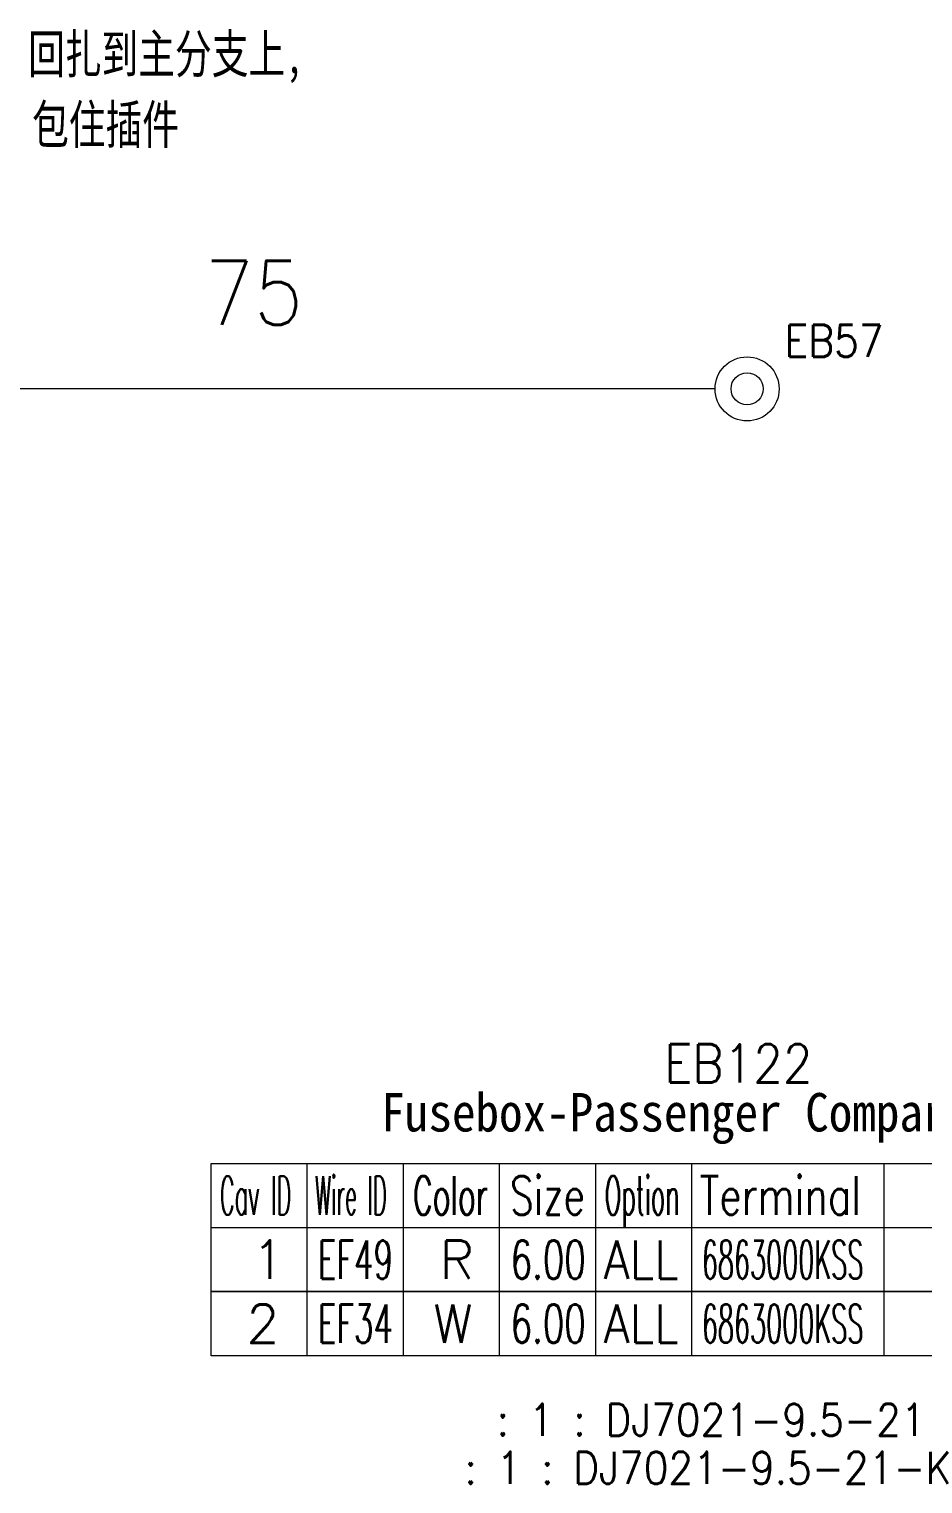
# Model space of a CAD drawing. Header units: inches. Extents: x 47316 to 59086, y 3141 to 11743.
# Drawn here: x 55309.6 to 55379.3, y 9709.7 to 9823.2 of the extents above; entities that cross this region are included whole.
import ezdxf

# ---------------------------------------------------------------- set-up
doc = ezdxf.new("R2010")
doc.units = ezdxf.units.IN
doc.header["$MEASUREMENT"] = 0
doc.styles.add('MtX_STFangsong', font='')
doc.styles.get("Standard").update_dxf_attribs({"font": ''})
doc.styles.get('MtX_STFangsong').set_extended_font_data('STFangsong')
doc.styles.get('Standard').set_extended_font_data('SimSun')
doc.linetypes.add('_VH_FELT_TAPE', pattern='A,0.4,-0.7,["FELT",Standard,S=0.3,R=0,X=-0.5,Y=-0.15],-0.7', length=1.8)

msp = doc.modelspace()

# ---------------------------------------------------------------- linework, layer by layer
at = {"color": 0, "linetype": '_VH_FELT_TAPE', "lineweight": 15, "ltscale": 5}
msp.add_line((55363.11, 9795.12), (55290.73, 9795.12), dxfattribs=at)
at = {"color": 0, "linetype": 'Continuous', "lineweight": 15}
for p, q in [((55323.8, 9734.67), (55406.3, 9734.67)), ((55323.8, 9729.67), (55323.8, 9734.67)), ((55323.8, 9729.67), (55406.3, 9729.67))]:
    msp.add_line(p, q, dxfattribs=at)
at = {"color": 7, "linetype": 'Continuous', "lineweight": 15}
for p, q in [((55331.3, 9729.67), (55331.3, 9734.67)), ((55338.8, 9729.67), (55338.8, 9734.67)), ((55346.3, 9729.67), (55346.3, 9734.67)), ((55353.8, 9729.67), (55353.8, 9734.67)), ((55361.3, 9729.67), (55361.3, 9734.67)), ((55376.3, 9729.67), (55376.3, 9734.67))]:
    msp.add_line(p, q, dxfattribs=at)
at = {"color": 102, "linetype": 'Continuous', "lineweight": 15}
for p, q in [((55331.3, 9724.67), (55331.3, 9729.67)), ((55338.8, 9724.67), (55338.8, 9729.67)), ((55346.3, 9724.67), (55346.3, 9729.67)), ((55353.8, 9724.67), (55353.8, 9729.67)), ((55361.3, 9724.67), (55361.3, 9729.67)), ((55376.3, 9724.67), (55376.3, 9729.67)), ((55331.3, 9719.67), (55331.3, 9724.67)), ((55338.8, 9719.67), (55338.8, 9724.67)), ((55346.3, 9719.67), (55346.3, 9724.67)), ((55353.8, 9719.67), (55353.8, 9724.67)), ((55361.3, 9719.67), (55361.3, 9724.67)), ((55376.3, 9719.67), (55376.3, 9724.67))]:
    msp.add_line(p, q, dxfattribs=at)
at = {"color": 0, "linetype": 'Continuous', "lineweight": 15}
for points in [[(55323.8, 9724.67), (55323.8, 9729.67), (55406.3, 9729.67), (55406.3, 9724.67)], [(55323.8, 9719.67), (55323.8, 9724.67), (55406.3, 9724.67), (55406.3, 9719.67)]]:
    msp.add_lwpolyline(points, close=True, dxfattribs=at)
for radius in [2.5, 1.25]:
    msp.add_circle((55365.61, 9795.12), radius, dxfattribs=at)

# ---------------------------------------------------------------- texts
at = {"color": 0, "lineweight": 15, "style": 'MtX_STFangsong', "width": 0.7}
for s, p in [('回扎到主分支上,', (55309.53, 9819.76)), ('包住插件', (55309.84, 9814.25))]:
    msp.add_text(s, height=3, dxfattribs=at).set_placement(p)
at = {"color": 7, "linetype": '_VH_FELT_TAPE', "lineweight": 18, "ltscale": 5, "insert": (55323.28, 9805.12), "char_height": 5, "width": 8.5714, "attachment_point": 1}
msp.add_mtext('\\Fromans.shx;\\W0.9000000000;\\T1.0000000000;\\o\\l75', dxfattribs=at)
at = {"color": 21, "linetype": 'Continuous', "lineweight": 15, "attachment_point": 1}
for s, insert, char_height, width in [('\\Fromans.shx;\\W0.9000000000;\\T1.0000000000;\\o\\lEB57', (55368.54, 9800.12), 2.5, 8.5714), ('\\Fromans.shx;\\W0.5909090909;\\T1.0000000000;\\o\\lEF49', (55332.14, 9728.67), 3, 6.5), ('\\Fromans.shx;\\W0.6500000000;\\T1.0000000000;\\o\\l6.00', (55347.17, 9728.67), 3, 6.5), ('\\Fromans.shx;\\W0.4875621891;\\T1.0000000000;\\o\\l6863000KSS', (55362.08, 9728.67), 3, 14), ('\\Fromans.shx;\\W0.5909090909;\\T1.0000000000;\\o\\lEF34', (55332.14, 9723.67), 3, 6.5), ('\\Fromans.shx;\\W0.6500000000;\\T1.0000000000;\\o\\l6.00', (55347.17, 9723.67), 3, 6.5), ('\\Fromans.shx;\\W0.4875621891;\\T1.0000000000;\\o\\l6863000KSS', (55362.08, 9723.67), 3, 14)]:
    msp.add_mtext(s, dxfattribs=dict(at, insert=insert, char_height=char_height, width=width))
at = {"color": 6, "linetype": 'Continuous', "lineweight": 20, "char_height": 3, "attachment_point": 1}
for s, insert, width in [('\\Fromans.shx;\\W0.9000000000;\\T1.0000000000;\\o\\lEB122', (55359.14, 9743.98), 12.8571), ('\\f黑体|b0|i0|c1|p0;\\W0.9000000000;\\T1.0000000000;\\o\\lFusebox-Passenger Compartment', (55337.08, 9740.17), 56.3056)]:
    msp.add_mtext(s, dxfattribs=dict(at, insert=insert, width=width))
at = {"color": 7, "linetype": 'Continuous', "lineweight": 15, "char_height": 3, "attachment_point": 1}
for s, insert, width in [('\\Fromans.shx;\\W0.4292452830;\\T1.0000000000;\\o\\lCav ID', (55324.49, 9733.67), 6.5), ('\\Fromans.shx;\\W0.4026548673;\\T1.0000000000;\\o\\lWire ID', (55331.92, 9733.67), 6.5), ('\\Fromans.shx;\\W0.5687500000;\\T1.0000000000;\\o\\lColor', (55339.55, 9733.67), 6.5), ('\\Fromans.shx;\\W0.7222222222;\\T1.0000000000;\\o\\lSize', (55347.11, 9733.67), 6.5), ('\\Fromans.shx;\\W0.4595959596;\\T1.0000000000;\\o\\lOption', (55354.5, 9733.67), 6.5), ('\\Fromans.shx;\\W0.7480916031;\\T1.0000000000;\\o\\lTerminal', (55361.91, 9733.67), 14), ('\\Fromans.shx;\\W1.0000000000;\\T1.0000000000;\\o\\l1', (55326.98, 9728.67), 2.8571), ('\\Fromans.shx;\\W1.0000000000;\\T1.0000000000;\\o\\l2', (55326.55, 9723.67), 2.8571)]:
    msp.add_mtext(s, dxfattribs=dict(at, insert=insert, width=width))
at = {"color": 140, "linetype": 'Continuous', "lineweight": 15, "char_height": 3, "attachment_point": 1}
for s, insert, width in [('\\Fromans.shx;\\W1.0000000000;\\T1.0000000000;\\o\\lR', (55341.62, 9728.67), 3), ('\\Fromans.shx;\\W0.8750000000;\\T1.0000000000;\\o\\lALL', (55354.43, 9728.67), 6.5), ('\\Fromans.shx;\\W1.0000000000;\\T1.0000000000;\\o\\lW', (55341.12, 9723.67), 3.4286), ('\\Fromans.shx;\\W0.8750000000;\\T1.0000000000;\\o\\lALL', (55354.43, 9723.67), 6.5)]:
    msp.add_mtext(s, dxfattribs=dict(at, insert=insert, width=width))
at = {"color": 42, "linetype": 'Continuous', "lineweight": 15, "char_height": 2.5, "attachment_point": 1}
for s, insert, width in [('\\Fromans.shx;\\W0.9000000000;\\T1.0000000000;\\o\\l : 1 : DJ7021-9.5-21', (55344.53, 9715.92), 41.0357), ('\\Fromans.shx;\\W0.9000000000;\\T1.0000000000;\\o\\l : 1 : DJ7021-9.5-21-K', (55342.02, 9712.17), 46.0714)]:
    msp.add_mtext(s, dxfattribs=dict(at, insert=insert, width=width))

doc.saveas('drawing.dxf')
